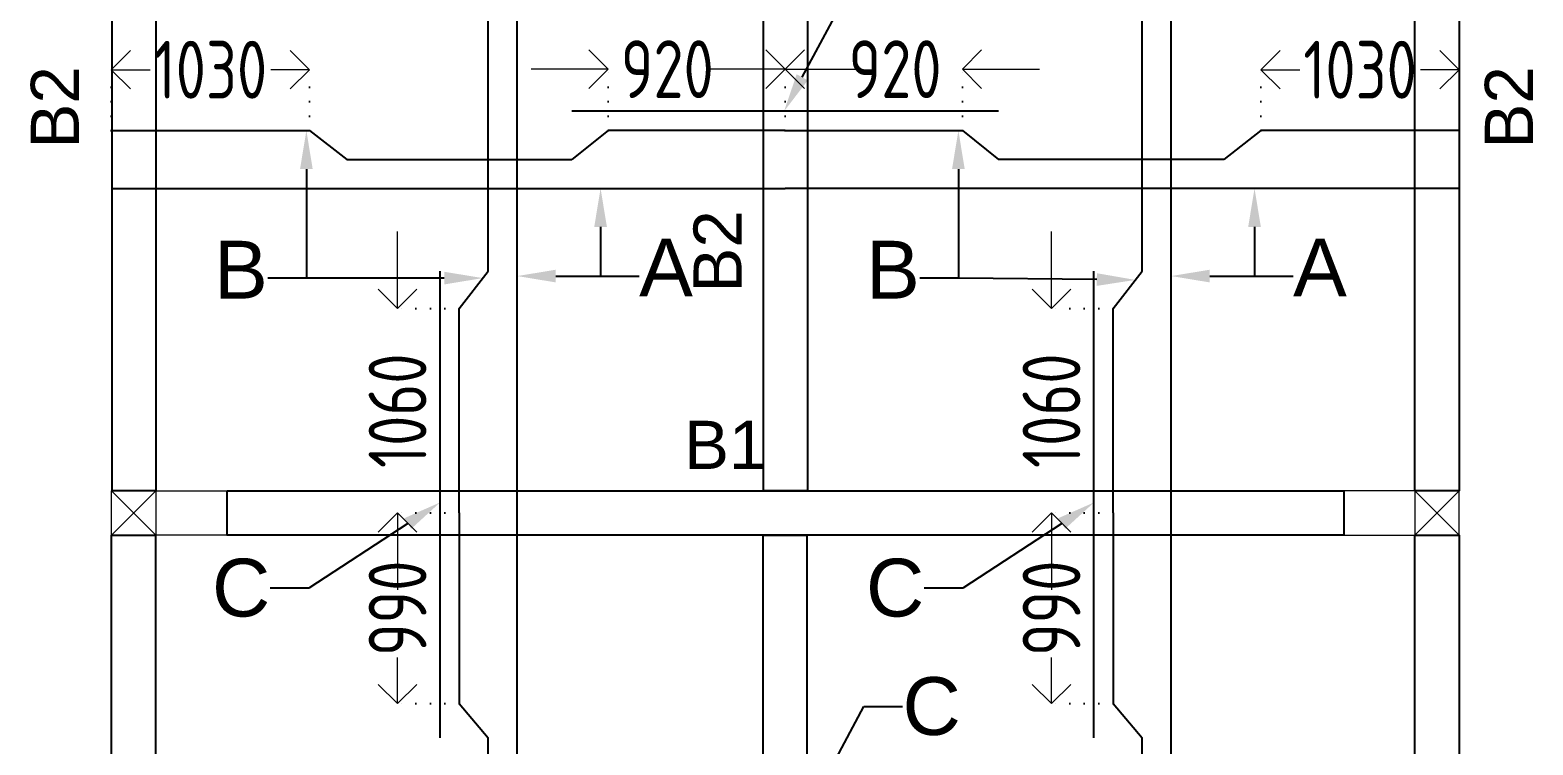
# Model space of a CAD drawing. Header units: inches. Extents: x -605 to 2991212, y -2872845 to 0.
# Drawn here: x 2823513 to 2831317, y -2098657 to -2094947 of the extents above; entities that cross this region are included whole.
import ezdxf
from ezdxf import colors
from ezdxf.entities.mleader import LeaderData, LeaderLine
from ezdxf.enums import TextEntityAlignment as Align
from ezdxf.math import Vec2, Vec3

# ---------------------------------------------------------------- set-up
doc = ezdxf.new("R2010")
doc.units = ezdxf.units.IN
doc.header["$LTSCALE"] = 600
doc.header["$MEASUREMENT"] = 0
doc.linetypes.add('DOT2', pattern=[0.125, 0, -0.125])
for name, color, linetype, lineweight in [('rDIMension', 1, 'Continuous', 18), ('rRCC 2', 40, 'Continuous', 15), ('rREINF 1', 1, 'Continuous', 25)]:
    doc.layers.add(name, color=color, linetype=linetype, lineweight=lineweight)
doc.styles.add('DIM', font='geniso.shx', dxfattribs={"width": 0.85})
doc.styles.get("Standard").update_dxf_attribs({"font": 'arial.ttf'})
doc.dimstyles.new('ST-100', dxfattribs={"dimscale": 100, "dimtxt": 2.5, "dimasz": 2, "dimexe": 0.18, "dimexo": 0.0625, "dimgap": 0.2, "dimtad": 0, "dimdec": 0, "dimzin": 0, "dimdsep": 46, "dimtxsty": 'DIM', "dimblk": 'OPEN90', "dimcen": 0.09, "dimclrd": 256, "dimclrt": 7, "dimadec": 0, "dimazin": 0, "dimtfac": 1, "dimtdec": 0, "dimtofl": 0, "dimtmove": 0, "dimatfit": 3, "dimldrblk": 'OPEN90', "dimfxl": 1, "dimtolj": 1, "dimtzin": 0, "dimlwd": -1, "dimarcsym": 0})

# ---------------------------------------------------------------- blocks, each defined once
blk = doc.blocks.new('_Open90')
at = {"color": 0, "linetype": 'ByBlock', "lineweight": -2}
for p, q in [((-0.5, 0.5), (0, 0)), ((0, 0), (-1, 0)), ((0, 0), (-0.5, -0.5))]:
    blk.add_line(p, q, dxfattribs=at)
blk = doc.blocks.new('*D371')
at = {"layer": 'Defpoints', "color": 0, "linetype": 'ByBlock', "transparency": 16777216}
for p in [(2824964.7, -2095152.8), (2823934.7, -2095468.5), (2824964.7, -2095468.5)]:
    blk.add_point(p, dxfattribs=at)
at = {"layer": 'rDIMension', "color": 0, "linetype": 'DOT2', "lineweight": -2, "transparency": 16777216}
for p, q in [((2823934.7, -2095468.5), (2823934.7, -2095152.8)), ((2824964.7, -2095468.5), (2824964.7, -2095152.8))]:
    blk.add_line(p, q, dxfattribs=at)
at = {"layer": 'rDIMension', "transparency": 16777216}
for p, q in [((2824134.7, -2095152.8), (2824136.3, -2095152.8)), ((2824764.7, -2095152.8), (2824763, -2095152.8))]:
    blk.add_line(p, q, dxfattribs=at)
at = {"layer": 'rDIMension', "linetype": 'ByBlock', "transparency": 16777216, "xscale": 200, "yscale": 200, "zscale": 200, "rotation": 180}
blk.add_blockref('_Open90', (2823934.7, -2095152.8), dxfattribs=at)
at = {"layer": 'rDIMension', "linetype": 'ByBlock', "transparency": 16777216, "xscale": 200, "yscale": 200, "zscale": 200}
blk.add_blockref('_Open90', (2824964.7, -2095152.8), dxfattribs=at)
at = {"layer": 'rDIMension', "color": 7, "linetype": 'ByBlock', "transparency": 16777216, "insert": (2824449.7, -2095152.8), "char_height": 300, "attachment_point": 5, "style": 'DIM'}
blk.add_mtext('\\A1;1030', dxfattribs=at)
blk = doc.blocks.new('*D372')
at = {"layer": 'Defpoints', "color": 0, "linetype": 'ByBlock', "transparency": 16777216}
for p in [(2827434.7, -2095150.1), (2826514.7, -2095468.5), (2827434.7, -2095468.5)]:
    blk.add_point(p, dxfattribs=at)
at = {"layer": 'rDIMension', "transparency": 16777216}
for p, q in [((2826314.7, -2095150.1), (2826114.7, -2095150.1)), ((2827634.7, -2095150.1), (2827834.7, -2095150.1))]:
    blk.add_line(p, q, dxfattribs=at)
at = {"layer": 'rDIMension', "color": 0, "linetype": 'DOT2', "lineweight": -2, "transparency": 16777216}
for p, q in [((2826514.7, -2095468.5), (2826514.7, -2095150.1)), ((2827434.7, -2095468.5), (2827434.7, -2095150.1))]:
    blk.add_line(p, q, dxfattribs=at)
at = {"layer": 'rDIMension', "linetype": 'ByBlock', "transparency": 16777216, "xscale": 200, "yscale": 200, "zscale": 200}
blk.add_blockref('_Open90', (2826514.7, -2095150.1), dxfattribs=at)
at = {"layer": 'rDIMension', "linetype": 'ByBlock', "transparency": 16777216, "xscale": 200, "yscale": 200, "zscale": 200, "rotation": 180}
blk.add_blockref('_Open90', (2827434.7, -2095150.1), dxfattribs=at)
at = {"layer": 'rDIMension', "color": 7, "linetype": 'ByBlock', "transparency": 16777216, "insert": (2826822.4, -2095150.1), "char_height": 300, "attachment_point": 5, "style": 'DIM'}
blk.add_mtext('\\A1;920', dxfattribs=at)
blk = doc.blocks.new('*D373')
at = {"layer": 'Defpoints', "color": 0, "linetype": 'ByBlock', "transparency": 16777216}
for p in [(2829904.7, -2095152.8), (2829904.7, -2095468.5), (2830934.7, -2095468.5)]:
    blk.add_point(p, dxfattribs=at)
at = {"layer": 'rDIMension', "color": 0, "linetype": 'DOT2', "lineweight": -2, "transparency": 16777216}
for p, q in [((2829904.7, -2095468.5), (2829904.7, -2095152.8)), ((2830934.7, -2095468.5), (2830934.7, -2095152.8))]:
    blk.add_line(p, q, dxfattribs=at)
at = {"layer": 'rDIMension', "transparency": 16777216}
for p, q in [((2830104.7, -2095152.8), (2830106.3, -2095152.8)), ((2830734.7, -2095152.8), (2830733, -2095152.8))]:
    blk.add_line(p, q, dxfattribs=at)
at = {"layer": 'rDIMension', "linetype": 'ByBlock', "transparency": 16777216, "xscale": 200, "yscale": 200, "zscale": 200, "rotation": 180}
blk.add_blockref('_Open90', (2829904.7, -2095152.8), dxfattribs=at)
at = {"layer": 'rDIMension', "linetype": 'ByBlock', "transparency": 16777216, "xscale": 200, "yscale": 200, "zscale": 200}
blk.add_blockref('_Open90', (2830934.7, -2095152.8), dxfattribs=at)
at = {"layer": 'rDIMension', "color": 7, "linetype": 'ByBlock', "transparency": 16777216, "insert": (2830419.7, -2095152.8), "char_height": 300, "attachment_point": 5, "style": 'DIM'}
blk.add_mtext('\\A1;1030', dxfattribs=at)
blk = doc.blocks.new('*D374')
at = {"layer": 'Defpoints', "color": 0, "linetype": 'ByBlock', "transparency": 16777216}
for p in [(2827434.7, -2095150.1), (2827434.7, -2095468.5), (2828354.7, -2095468.5)]:
    blk.add_point(p, dxfattribs=at)
at = {"layer": 'rDIMension', "transparency": 16777216}
for p, q in [((2827234.7, -2095150.1), (2827034.7, -2095150.1)), ((2828554.7, -2095150.1), (2828754.7, -2095150.1))]:
    blk.add_line(p, q, dxfattribs=at)
at = {"layer": 'rDIMension', "color": 0, "linetype": 'DOT2', "lineweight": -2, "transparency": 16777216}
for p, q in [((2827434.7, -2095468.5), (2827434.7, -2095150.1)), ((2828354.7, -2095468.5), (2828354.7, -2095150.1))]:
    blk.add_line(p, q, dxfattribs=at)
at = {"layer": 'rDIMension', "linetype": 'ByBlock', "transparency": 16777216, "xscale": 200, "yscale": 200, "zscale": 200}
blk.add_blockref('_Open90', (2827434.7, -2095150.1), dxfattribs=at)
at = {"layer": 'rDIMension', "linetype": 'ByBlock', "transparency": 16777216, "xscale": 200, "yscale": 200, "zscale": 200, "rotation": 180}
blk.add_blockref('_Open90', (2828354.7, -2095150.1), dxfattribs=at)
at = {"layer": 'rDIMension', "color": 7, "linetype": 'ByBlock', "transparency": 16777216, "insert": (2828005.4, -2095150.1), "char_height": 300, "attachment_point": 5, "style": 'DIM'}
blk.add_mtext('\\A1;920', dxfattribs=at)
blk = doc.blocks.new('*D280')
at = {"layer": 'Defpoints', "color": 0, "linetype": 'ByBlock', "transparency": 16777216}
for p in [(2825421.5, -2097452.5), (2825742.2, -2097452.5), (2825742.2, -2098442.5)]:
    blk.add_point(p, dxfattribs=at)
at = {"layer": 'rDIMension', "color": 0, "linetype": 'DOT2', "lineweight": -2, "transparency": 16777216}
for p, q in [((2825742.2, -2097452.5), (2825421.5, -2097452.5)), ((2825742.2, -2098442.5), (2825421.5, -2098442.5))]:
    blk.add_line(p, q, dxfattribs=at)
at = {"layer": 'rDIMension', "transparency": 16777216}
for p, q in [((2825421.5, -2097652.5), (2825421.5, -2097692.2)), ((2825421.5, -2098242.5), (2825421.5, -2098202.9))]:
    blk.add_line(p, q, dxfattribs=at)
at = {"layer": 'rDIMension', "linetype": 'ByBlock', "transparency": 16777216, "xscale": 200, "yscale": 200, "zscale": 200}
for p, rotation in [((2825421.5, -2097452.5), 90), ((2825421.5, -2098442.5), 270)]:
    blk.add_blockref('_Open90', p, dxfattribs=dict(at, rotation=rotation))
at = {"layer": 'rDIMension', "color": 7, "linetype": 'ByBlock', "transparency": 16777216, "insert": (2825421.5, -2097947.5), "char_height": 300, "attachment_point": 5, "rotation": 90, "style": 'DIM'}
blk.add_mtext('\\A1;990', dxfattribs=at)
blk = doc.blocks.new('*D282')
at = {"layer": 'Defpoints', "color": 0, "linetype": 'ByBlock', "transparency": 16777216}
for p in [(2828817.3, -2097452.5), (2829138, -2097452.5), (2829138, -2098442.5)]:
    blk.add_point(p, dxfattribs=at)
at = {"layer": 'rDIMension', "color": 0, "linetype": 'DOT2', "lineweight": -2, "transparency": 16777216}
for p, q in [((2829138, -2097452.5), (2828817.3, -2097452.5)), ((2829138, -2098442.5), (2828817.3, -2098442.5))]:
    blk.add_line(p, q, dxfattribs=at)
at = {"layer": 'rDIMension', "transparency": 16777216}
for p, q in [((2828817.3, -2097652.5), (2828817.3, -2097692.2)), ((2828817.3, -2098242.5), (2828817.3, -2098202.9))]:
    blk.add_line(p, q, dxfattribs=at)
at = {"layer": 'rDIMension', "linetype": 'ByBlock', "transparency": 16777216, "xscale": 200, "yscale": 200, "zscale": 200}
for p, rotation in [((2828817.3, -2097452.5), 90), ((2828817.3, -2098442.5), 270)]:
    blk.add_blockref('_Open90', p, dxfattribs=dict(at, rotation=rotation))
at = {"layer": 'rDIMension', "color": 7, "linetype": 'ByBlock', "transparency": 16777216, "insert": (2828817.3, -2097947.5), "char_height": 300, "attachment_point": 5, "rotation": 90, "style": 'DIM'}
blk.add_mtext('\\A1;990', dxfattribs=at)
blk = doc.blocks.new('*D310')
at = {"layer": 'Defpoints', "color": 0, "linetype": 'ByBlock', "transparency": 16777216}
for p in [(2825742.2, -2096392.5), (2825421.5, -2097452.5), (2825742.2, -2097452.5)]:
    blk.add_point(p, dxfattribs=at)
at = {"layer": 'rDIMension', "transparency": 16777216}
for p, q in [((2825421.5, -2096192.5), (2825421.5, -2095992.5)), ((2825421.5, -2097652.5), (2825421.5, -2097852.5))]:
    blk.add_line(p, q, dxfattribs=at)
at = {"layer": 'rDIMension', "color": 0, "linetype": 'DOT2', "lineweight": -2, "transparency": 16777216}
for p, q in [((2825742.2, -2096392.5), (2825421.5, -2096392.5)), ((2825742.2, -2097452.5), (2825421.5, -2097452.5))]:
    blk.add_line(p, q, dxfattribs=at)
at = {"layer": 'rDIMension', "linetype": 'ByBlock', "transparency": 16777216, "xscale": 200, "yscale": 200, "zscale": 200}
for p, rotation in [((2825421.5, -2096392.5), 270), ((2825421.5, -2097452.5), 90)]:
    blk.add_blockref('_Open90', p, dxfattribs=dict(at, rotation=rotation))
at = {"layer": 'rDIMension', "color": 7, "linetype": 'ByBlock', "transparency": 16777216, "insert": (2825421.5, -2096922.5), "char_height": 300, "attachment_point": 5, "rotation": 90, "style": 'DIM'}
blk.add_mtext('\\A1;1060', dxfattribs=at)
blk = doc.blocks.new('*D312')
at = {"layer": 'Defpoints', "color": 0, "linetype": 'ByBlock', "transparency": 16777216}
for p in [(2829138, -2096392.5), (2828817.3, -2097452.5), (2829138, -2097452.5)]:
    blk.add_point(p, dxfattribs=at)
at = {"layer": 'rDIMension', "transparency": 16777216}
for p, q in [((2828817.3, -2096192.5), (2828817.3, -2095992.5)), ((2828817.3, -2097652.5), (2828817.3, -2097852.5))]:
    blk.add_line(p, q, dxfattribs=at)
at = {"layer": 'rDIMension', "color": 0, "linetype": 'DOT2', "lineweight": -2, "transparency": 16777216}
for p, q in [((2829138, -2096392.5), (2828817.3, -2096392.5)), ((2829138, -2097452.5), (2828817.3, -2097452.5))]:
    blk.add_line(p, q, dxfattribs=at)
at = {"layer": 'rDIMension', "linetype": 'ByBlock', "transparency": 16777216, "xscale": 200, "yscale": 200, "zscale": 200}
for p, rotation in [((2828817.3, -2096392.5), 270), ((2828817.3, -2097452.5), 90)]:
    blk.add_blockref('_Open90', p, dxfattribs=dict(at, rotation=rotation))
at = {"layer": 'rDIMension', "color": 7, "linetype": 'ByBlock', "transparency": 16777216, "insert": (2828817.3, -2096922.5), "char_height": 300, "attachment_point": 5, "rotation": 90, "style": 'DIM'}
blk.add_mtext('\\A1;1060', dxfattribs=at)

msp = doc.modelspace()

# ---------------------------------------------------------------- linework, layer by layer
at = {"color": 4, "linetype": 'ByBlock'}
for points in [[(2826042.2, -2097452.5), (2826042.2, -2093481)], [(2829438, -2097452.5), (2829438, -2093481)], [(2825892.2, -2096197.8), (2825892.2, -2094735.8)], [(2829288, -2096197.8), (2829288, -2094735.8)], [(2828542.9, -2095368.5), (2826326.4, -2095368.5)], [(2823934.7, -2095468.5), (2824964.7, -2095468.5), (2825157.9, -2095618.5)], [(2827434.7, -2095468.5), (2826514.7, -2095468.5), (2826326.4, -2095618.5)], [(2827434.7, -2095468.5), (2828354.7, -2095468.5), (2828542.9, -2095618.5)], [(2830934.7, -2095468.5), (2829904.7, -2095468.5), (2829711.4, -2095618.5)], [(2825157.9, -2095618.5), (2826326.4, -2095618.5)], [(2829711.4, -2095618.5), (2828542.9, -2095618.5)], [(2823934.7, -2095768.5), (2827434.7, -2095768.5)], [(2830934.7, -2095768.5), (2827434.7, -2095768.5)], [(2825642.2, -2098619.3), (2825642.2, -2096197.8)], [(2825742.2, -2097452.5), (2825742.2, -2096392.5), (2825892.2, -2096197.8)], [(2829038, -2098619.3), (2829038, -2096197.8)], [(2829138, -2097452.5), (2829138, -2096392.5), (2829288, -2096197.8)], [(2825742.2, -2097452.5), (2825742.2, -2098442.5), (2825892.2, -2098619.3)], [(2826042.2, -2101126.9), (2826042.2, -2097452.5)], [(2829138, -2097452.5), (2829138, -2098442.5), (2829288, -2098619.3)], [(2829438, -2101126.9), (2829438, -2097452.5)], [(2825892.2, -2099960.1), (2825892.2, -2098619.3)], [(2829288, -2099960.1), (2829288, -2098619.3)]]:
    msp.add_lwpolyline(points, dxfattribs=at)
at = {"color": 1, "linetype": 'ByBlock'}
for points in [[(2823939.1, -2093596), (2824166.9, -2093596), (2824166.9, -2097337.5), (2823939.1, -2097337.5)], [(2827321.9, -2093596), (2827549.7, -2093596), (2827549.7, -2097337.5), (2827321.9, -2097337.5)], [(2830704.7, -2093596), (2830934.7, -2093596), (2830934.7, -2097337.5), (2830704.7, -2097337.5)], [(2824536.9, -2097337.5), (2830334.7, -2097337.5), (2830334.7, -2097567.5), (2824536.9, -2097567.5)], [(2823936.9, -2097567.5), (2824164.7, -2097567.5), (2824164.7, -2101011.9), (2823936.9, -2101011.9)], [(2827319.7, -2097567.5), (2827547.5, -2097567.5), (2827547.5, -2101011.9), (2827319.7, -2101011.9)], [(2830704.7, -2097567.5), (2830934.7, -2097567.5), (2830934.7, -2101011.9), (2830704.7, -2101011.9)]]:
    msp.add_lwpolyline(points, close=True, dxfattribs=at)
at = {"layer": 'rRCC 2', "color": 6}
for p, q in [((2823936.9, -2097337.5), (2824166.9, -2097567.5)), ((2823936.9, -2097567.5), (2824166.9, -2097337.5)), ((2830934.7, -2097337.5), (2830704.7, -2097567.5)), ((2830934.7, -2097567.5), (2830704.7, -2097337.5))]:
    msp.add_line(p, q, dxfattribs=at)
for points in [[(2823936.9, -2097567.5), (2823936.9, -2097337.5), (2824536.9, -2097337.5), (2824536.9, -2097567.5)], [(2823936.9, -2097337.5), (2824166.9, -2097337.5), (2824166.9, -2097567.5), (2823936.9, -2097567.5)], [(2830934.7, -2097567.5), (2830934.7, -2097337.5), (2830334.7, -2097337.5), (2830334.7, -2097567.5)], [(2830934.7, -2097337.5), (2830704.7, -2097337.5), (2830704.7, -2097567.5), (2830934.7, -2097567.5)]]:
    msp.add_lwpolyline(points, close=True, dxfattribs=at)

# ---------------------------------------------------------------- texts
at = {"layer": 'rRCC 2'}
for p in [(2823642, -2095348.2), (2831192.4, -2095348.2), (2827083.3, -2096095.9)]:
    msp.add_text('B2', height=250, rotation=90, dxfattribs=at).set_placement(p, align=Align.MIDDLE_CENTER)
msp.add_text('B1', height=250, dxfattribs=at).set_placement((2827123.4, -2097099.6), align=Align.MIDDLE_CENTER)

# ---------------------------------------------------------------- dimensions: what is measured, and where the dimension line sits
at = {"layer": 'rDIMension', "color": 1, "linetype": 'ByBlock'}
for base, p1, p2, override, picture, middle in [((2824964.7, -2095152.8), (2823934.7, -2095468.5), (2824964.7, -2095468.5), {"dimtxt": 3, "dimasz": 2, "dimexe": 0, "dimexo": 0, "dimtmove": 1, "dimfxl": 1.25, "dimtfillclr": 256, "dimarcsym": 2}, '*D371', (2824449.7, -2095152.8)), ((2827434.7, -2095150.1), (2826514.7, -2095468.5), (2827434.7, -2095468.5), {"dimtxt": 3, "dimexe": 0, "dimexo": 0, "dimtmove": 1, "dimfxl": 1.25, "dimtfillclr": 256, "dimarcsym": 2}, '*D372', (2826822.4, -2095150.1))]:
    dim = msp.add_linear_dim(base=base, p1=p1, p2=p2, dimstyle='ST-100', override=override, dxfattribs=at)
    dim.commit()
    dim.dimension.update_dxf_attribs({"geometry": picture, "text_midpoint": middle, "dimtype": 160})
for base, p1, p2, override, picture, middle in [((2827434.7, -2095150.1), (2828354.7, -2095468.5), (2827434.7, -2095468.5), {"dimtxt": 3, "dimexe": 0, "dimexo": 0, "dimtmove": 1, "dimfxl": 1.25, "dimtfillclr": 256, "dimarcsym": 2}, '*D374', (2828005.4, -2095150.1)), ((2829904.7, -2095152.8), (2830934.7, -2095468.5), (2829904.7, -2095468.5), {"dimtxt": 3, "dimasz": 2, "dimexe": 0, "dimexo": 0, "dimtmove": 1, "dimfxl": 1.25, "dimtfillclr": 256, "dimarcsym": 2}, '*D373', (2830419.7, -2095152.8))]:
    dim = msp.add_linear_dim(base=base, p1=p1, p2=p2, angle=180, dimstyle='ST-100', override=override, dxfattribs=at)
    dim.commit()
    dim.dimension.update_dxf_attribs({"geometry": picture, "text_midpoint": middle, "dimtype": 160})
for base, p1, p2, picture, middle in [((2825421.5, -2097452.5), (2825742.2, -2096392.5), (2825742.2, -2097452.5), '*D310', (2825421.5, -2096922.5)), ((2828817.3, -2097452.5), (2829138, -2096392.5), (2829138, -2097452.5), '*D312', (2828817.3, -2096922.5)), ((2825421.5, -2097452.5), (2825742.2, -2098442.5), (2825742.2, -2097452.5), '*D280', (2825421.5, -2097947.5)), ((2828817.3, -2097452.5), (2829138, -2098442.5), (2829138, -2097452.5), '*D282', (2828817.3, -2097947.5))]:
    dim = msp.add_linear_dim(base=base, p1=p1, p2=p2, angle=90, dimstyle='ST-100', override={"dimtxt": 3, "dimexe": 0, "dimexo": 0, "dimtmove": 1, "dimfxl": 1.25, "dimtfillclr": 256, "dimarcsym": 2}, dxfattribs=at)
    dim.commit()
    dim.dimension.update_dxf_attribs({"geometry": picture, "text_midpoint": middle})

# ---------------------------------------------------------------- leaders
at = {"layer": 'rREINF 1', "color": 3, "linetype": 'ByBlock'}
ml = msp.add_multileader_mtext('Standard', dxfattribs=at)
ml.set_content('C', color=3)
ml.set_leader_properties()
ml.build(insert=Vec2(0, 0))
ml.multileader.update_dxf_attribs({"text_top_attachment_type": 0, "text_bottom_attachment_type": 0, "dogleg_length": 200, "arrow_head_size": 200})
ctx = ml.context
ctx.base_point, ctx.char_height, ctx.arrow_head_size, ctx.landing_gap_size, ctx.plane_origin = Vec3(2827978, -2094716.6), 300, 200, 0.09, Vec3(2827007.2, -2095619.1)
notes = []
notes.append((ctx, [(0, (1, 1, 0), (2827778, -2094716.6), (1, 0), 200, [(0, [(2827428.6, -2095368.5)], 256, [])])]))
ctx.mtext.insert, ctx.mtext.flow_direction = Vec3(2827978.1, -2094564.1), 5
ml = msp.add_multileader_mtext('Standard', dxfattribs=at)
ml.set_content('B', color=3)
ml.set_leader_properties()
ml.build(insert=Vec2(0, 0))
ml.multileader.update_dxf_attribs({"text_top_attachment_type": 0, "text_bottom_attachment_type": 0, "dogleg_length": 200, "arrow_head_size": 200})
ctx = ml.context
ctx.base_point, ctx.char_height, ctx.arrow_head_size, ctx.landing_gap_size, ctx.plane_origin = Vec3(2824521.4, -2096234.9), 300, 200, 0.09, Vec3(2824982.3, -2095641.7)
ctx.text_align_type = 2
notes.append((ctx, [(0, (1, 1, 0), (2824948.1, -2096234.9), (-1, 0), 200, [(0, [(2824948.1, -2095468.5)], 256, [])])]))
ctx.mtext.insert, ctx.mtext.alignment, ctx.mtext.flow_direction = Vec3(2824748, -2096040.5), 3, 5
ml = msp.add_multileader_mtext('Standard', dxfattribs=at)
ml.set_content('B', color=3)
ml.set_leader_properties()
ml.build(insert=Vec2(0, 0))
ml.multileader.update_dxf_attribs({"text_top_attachment_type": 0, "text_bottom_attachment_type": 0, "dogleg_length": 200, "arrow_head_size": 200})
ctx = ml.context
ctx.base_point, ctx.char_height, ctx.arrow_head_size, ctx.landing_gap_size, ctx.plane_origin = Vec3(2827907.1, -2096234.9), 300, 200, 0.09, Vec3(2828368, -2095641.7)
ctx.text_align_type = 2
notes.append((ctx, [(0, (1, 1, 0), (2828333.8, -2096234.9), (-1, 0), 200, [(0, [(2828333.8, -2095468.5)], 256, [])])]))
ctx.mtext.insert, ctx.mtext.alignment, ctx.mtext.flow_direction = Vec3(2828133.7, -2096040.5), 3, 5
ml = msp.add_multileader_mtext('Standard', dxfattribs=at)
ml.set_content('A', color=3)
ml.set_leader_properties()
ml.build(insert=Vec2(0, 0))
ml.multileader.update_dxf_attribs({"text_top_attachment_type": 0, "text_bottom_attachment_type": 0, "dogleg_length": 200, "arrow_head_size": 200})
ctx = ml.context
ctx.base_point, ctx.char_height, ctx.arrow_head_size, ctx.landing_gap_size, ctx.plane_origin = Vec3(2826675.8, -2096223.7), 300, 200, 0.09, Vec3(2826629.2, -2095630.5)
notes.append((ctx, [(0, (1, 1, 0), (2826475.8, -2096223.7), (1, 0), 200, [(0, [(2826475.8, -2095768.5)], 256, [])])]))
ctx.mtext.insert, ctx.mtext.flow_direction = Vec3(2826675.9, -2096029.3), 5
ml = msp.add_multileader_mtext('Standard', dxfattribs=at)
ml.set_content('A', color=3)
ml.set_leader_properties()
ml.build(insert=Vec2(0, 0))
ml.multileader.update_dxf_attribs({"text_top_attachment_type": 0, "text_bottom_attachment_type": 0, "dogleg_length": 200, "arrow_head_size": 200})
ctx = ml.context
ctx.base_point, ctx.char_height, ctx.arrow_head_size, ctx.landing_gap_size, ctx.plane_origin = Vec3(2830071.6, -2096223.7), 300, 200, 0.09, Vec3(2830025, -2095630.5)
notes.append((ctx, [(0, (1, 1, 0), (2829871.6, -2096223.7), (1, 0), 200, [(0, [(2829871.6, -2095768.5)], 256, [])])]))
ctx.mtext.insert, ctx.mtext.flow_direction = Vec3(2830071.7, -2096029.3), 5
ml = msp.add_multileader_mtext('Standard', dxfattribs=at)
ml.set_content('', color=3)
ml.set_leader_properties()
ml.build(insert=Vec2(0, 0))
ml.multileader.update_dxf_attribs({"text_top_attachment_type": 0, "text_bottom_attachment_type": 0, "dogleg_length": 200, "arrow_head_size": 200})
ctx = ml.context
ctx.base_point, ctx.char_height, ctx.arrow_head_size, ctx.landing_gap_size, ctx.plane_origin = Vec3(2824747.9, -2096234.9), 300, 200, 0.09, Vec3(2825551.5, -2096234.9)
ctx.text_align_type = 2
notes.append((ctx, [(0, (1, 1, 0), (2824948.1, -2096234.9), (-1, 0), 200, [(0, [(2825864.1, -2096234.2)], 256, [])])]))
ctx.mtext.insert, ctx.mtext.alignment, ctx.mtext.flow_direction = Vec3(2824748, -2096084.9), 3, 5
ml = msp.add_multileader_mtext('Standard', dxfattribs=at)
ml.set_content('', color=3)
ml.set_leader_properties()
ml.build(insert=Vec2(0, 0))
ml.multileader.update_dxf_attribs({"text_top_attachment_type": 0, "text_bottom_attachment_type": 0, "dogleg_length": 200, "arrow_head_size": 200})
ctx = ml.context
ctx.base_point, ctx.char_height, ctx.arrow_head_size, ctx.landing_gap_size, ctx.plane_origin = Vec3(2826675.8, -2096223.7), 300, 200, 0.09, Vec3(2826059.9, -2096223.7)
notes.append((ctx, [(0, (1, 1, 0), (2826475.8, -2096223.7), (1, 0), 200, [(0, [(2826043, -2096223.7)], 256, [])])]))
ctx.mtext.insert, ctx.mtext.flow_direction = Vec3(2826675.9, -2096073.7), 5
ml = msp.add_multileader_mtext('Standard', dxfattribs=at)
ml.set_content('', color=3)
ml.set_leader_properties()
ml.build(insert=Vec2(0, 0))
ml.multileader.update_dxf_attribs({"text_top_attachment_type": 0, "text_bottom_attachment_type": 0, "dogleg_length": 200, "arrow_head_size": 200})
ctx = ml.context
ctx.base_point, ctx.char_height, ctx.arrow_head_size, ctx.landing_gap_size, ctx.plane_origin = Vec3(2828133.7, -2096234.9), 300, 200, 0.09, Vec3(2828937.2, -2096234.9)
ctx.text_align_type = 2
notes.append((ctx, [(0, (1, 1, 0), (2828333.8, -2096234.9), (-1, 0), 200, [(0, [(2829252.6, -2096243.7)], 256, [])])]))
ctx.mtext.insert, ctx.mtext.alignment, ctx.mtext.flow_direction = Vec3(2828133.7, -2096084.9), 3, 5
ml = msp.add_multileader_mtext('Standard', dxfattribs=at)
ml.set_content('', color=3)
ml.set_leader_properties()
ml.build(insert=Vec2(0, 0))
ml.multileader.update_dxf_attribs({"text_top_attachment_type": 0, "text_bottom_attachment_type": 0, "dogleg_length": 200, "arrow_head_size": 200})
ctx = ml.context
ctx.base_point, ctx.char_height, ctx.arrow_head_size, ctx.landing_gap_size, ctx.plane_origin = Vec3(2830071.6, -2096223.7), 300, 200, 0.09, Vec3(2829455.7, -2096223.7)
notes.append((ctx, [(0, (1, 1, 0), (2829871.6, -2096223.7), (1, 0), 200, [(0, [(2829438.8, -2096223.7)], 256, [])])]))
ctx.mtext.insert, ctx.mtext.flow_direction = Vec3(2830071.7, -2096073.7), 5
ml = msp.add_multileader_mtext('Standard', dxfattribs=at)
ml.set_content('C', color=3)
ml.set_leader_properties()
ml.build(insert=Vec2(0, 0))
ml.multileader.update_dxf_attribs({"text_top_attachment_type": 0, "text_bottom_attachment_type": 0, "dogleg_length": 200, "arrow_head_size": 200})
ctx = ml.context
ctx.base_point, ctx.char_height, ctx.arrow_head_size, ctx.landing_gap_size, ctx.plane_origin = Vec3(2824495.4, -2097843.1), 300, 200, 0.09, Vec3(2825391.7, -2097440.6)
ctx.text_align_type = 2
notes.append((ctx, [(1, (1, 1, 0), (2824960.8, -2097843.1), (-1, 0), 200, [(0, [(2825642.2, -2097398.6)], 256, [])])]))
ctx.mtext.insert, ctx.mtext.alignment, ctx.mtext.flow_direction = Vec3(2824760.7, -2097690.5), 3, 5
ml = msp.add_multileader_mtext('Standard', dxfattribs=at)
ml.set_content('C', color=3)
ml.set_leader_properties()
ml.build(insert=Vec2(0, 0))
ml.multileader.update_dxf_attribs({"text_top_attachment_type": 0, "text_bottom_attachment_type": 0, "dogleg_length": 200, "arrow_head_size": 200})
ctx = ml.context
ctx.base_point, ctx.char_height, ctx.arrow_head_size, ctx.landing_gap_size, ctx.plane_origin = Vec3(2827891.2, -2097843.1), 300, 200, 0.09, Vec3(2828787.5, -2097440.6)
ctx.text_align_type = 2
notes.append((ctx, [(1, (1, 1, 0), (2828356.6, -2097843.1), (-1, 0), 200, [(0, [(2829038, -2097398.6)], 256, [])])]))
ctx.mtext.insert, ctx.mtext.alignment, ctx.mtext.flow_direction = Vec3(2828156.6, -2097690.5), 3, 5
ml = msp.add_multileader_mtext('Standard', dxfattribs=at)
ml.set_content('C', color=3)
ml.set_leader_properties()
ml.build(insert=Vec2(0, 0))
ml.multileader.update_dxf_attribs({"text_top_attachment_type": 0, "text_bottom_attachment_type": 0, "dogleg_length": 200, "arrow_head_size": 200})
ctx = ml.context
ctx.base_point, ctx.char_height, ctx.arrow_head_size, ctx.landing_gap_size, ctx.plane_origin = Vec3(2828043.6, -2098457.8), 300, 200, 0.09, Vec3(2827072.8, -2099360.3)
notes.append((ctx, [(0, (1, 1, 0), (2827843.6, -2098457.8), (1, 0), 200, [(0, [(2827494.2, -2099109.7)], 256, [])])]))
ctx.mtext.insert, ctx.mtext.flow_direction = Vec3(2828043.7, -2098305.2), 5
for ctx, leaders in notes:
    for number, flags, end, landing, length, lines in leaders:
        leader = LeaderData()
        leader.index, (leader.has_last_leader_line, leader.has_dogleg_vector, leader.attachment_direction) = number, flags
        leader.last_leader_point, leader.dogleg_vector, leader.dogleg_length = Vec3(end), Vec3(landing), length
        for number, points, colour, breaks in lines:
            line = LeaderLine()
            line.index, line.vertices, line.color, line.breaks = number, Vec3.list(points), colors.encode_raw_color(colour), breaks
            leader.lines.append(line)
        ctx.leaders.append(leader)

doc.saveas('drawing.dxf')
